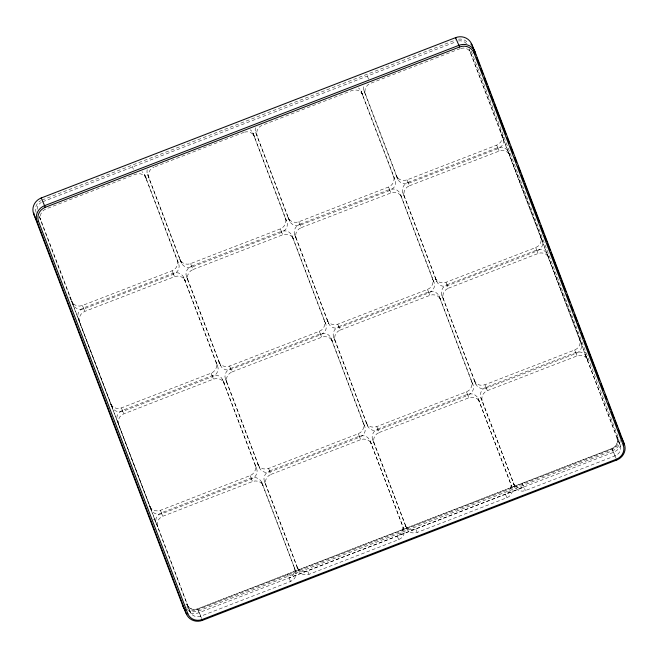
<?xml version="1.0" encoding="UTF-8"?>
<svg xmlns="http://www.w3.org/2000/svg" width="658" height="658" viewBox="0 0 658 658"><rect width="100%" height="100%" fill="white"/><g stroke="black" fill="none" stroke-linecap="round" stroke-linejoin="round"><path stroke-width="0.49" stroke-dasharray="3.29 2.47" d="M42.005 200.057L456.315 39.727M42.663 201.735L456.027 41.767M155.008 166.729L243.781 132.381M460.172 48.634L370.454 83.36A8.488 8.019 -23.8 0 0 365.387 93.913L397.712 178.853A8.488 8.019 -23.8 0 0 408.478 183.286L498.205 148.568A8.488 8.019 -23.8 0 0 503.271 138.007L469.351 49.449M39.422 217.058L190.063 611.743A8.488 8.019 -23.8 0 0 200.83 616.176L290.556 581.45A8.488 8.019 -23.8 0 0 295.623 570.897L261.794 482.553A8.488 8.019 -23.8 0 0 251.019 478.119L161.3 512.845A8.488 8.019 -23.8 0 0 156.234 523.398L71.615 301.06A8.488 8.019 -23.8 0 0 82.39 305.493L172.108 270.767A8.488 8.019 -23.8 0 0 177.175 260.214L144.85 175.275A8.488 8.019 -23.8 0 0 141.996 171.672M147.219 169.649A8.488 8.019 -23.8 0 0 147.491 174.255L179.815 259.186A8.488 8.019 -23.8 0 0 190.581 263.619L280.308 228.902A8.488 8.019 -23.8 0 0 285.375 218.341L253.05 133.401A8.488 8.019 -23.8 0 0 250.196 129.799M255.419 127.784A8.488 8.019 -23.8 0 0 255.682 132.381L288.015 217.321A8.488 8.019 -23.8 0 0 298.781 221.754L388.508 187.028A8.488 8.019 -23.8 0 0 393.566 176.467L361.242 91.536A8.488 8.019 -23.8 0 0 358.396 87.933M363.455 86.724A8.488 8.019 -23.8 0 0 363.882 90.508L396.206 175.447A8.488 8.019 -23.8 0 0 406.981 179.881L496.7 145.155A8.488 8.019 -23.8 0 0 501.766 134.602L586.385 356.94A8.488 8.019 -23.8 0 0 575.61 352.507L485.892 387.233A8.488 8.019 -23.8 0 0 480.825 397.786L514.655 486.13A8.488 8.019 -23.8 0 0 525.421 490.564L615.148 455.846A8.488 8.019 -23.8 0 0 620.206 445.285L584.691 353.107A1.415 0.469 -20.8 0 1 585.826 352.17M112.099 406.891L78.269 318.546A8.488 8.019 -23.8 0 1 83.336 307.993L173.062 273.267A8.488 8.019 -23.8 0 1 183.829 277.701L217.658 366.045A8.488 8.019 -23.8 0 1 212.592 376.598L122.873 411.324A8.488 8.019 -23.8 0 1 112.099 406.891L110.602 403.486A8.488 8.019 -23.8 0 0 121.368 407.919L211.095 373.193A8.488 8.019 -23.8 0 0 216.153 362.64L183.829 277.701M191.536 266.12L281.262 231.394A8.488 8.019 -23.8 0 1 292.029 235.827L325.858 324.172A8.488 8.019 -23.8 0 1 320.791 334.733L231.065 369.451A8.488 8.019 -23.8 0 1 220.298 365.026L186.469 276.681A8.488 8.019 -23.8 0 1 191.536 266.12L193.041 269.525A8.488 8.019 -23.8 0 0 187.974 280.086L220.298 365.026M299.735 224.246L389.454 189.529A8.488 8.019 -23.8 0 1 400.228 193.962L434.05 282.307A8.488 8.019 -23.8 0 1 428.991 292.859L339.265 327.585A8.488 8.019 -23.8 0 1 328.498 323.152L294.669 234.807A8.488 8.019 -23.8 0 1 299.735 224.246L301.232 227.652A8.488 8.019 -23.8 0 0 296.166 238.212L328.498 323.152M407.927 182.381L497.654 147.655A8.488 8.019 -23.8 0 1 508.42 152.088L542.25 240.433A8.488 8.019 -23.8 0 1 537.183 250.994L447.456 285.712A8.488 8.019 -23.8 0 1 436.69 281.279L402.861 192.934A8.488 8.019 -23.8 0 1 407.927 182.381L409.432 185.786A8.488 8.019 -23.8 0 0 404.366 196.347L436.69 281.279M69.049 297.128A1.415 0.469 -20.8 0 1 69.929 297.227L73.12 304.465A8.488 8.019 -23.8 0 0 83.887 308.898L173.613 274.172A8.488 8.019 -23.8 0 0 178.68 263.619L144.85 175.275M179.815 259.186L181.32 262.6A8.488 8.019 -23.8 0 0 192.087 267.025L281.813 232.307A8.488 8.019 -23.8 0 0 286.872 221.746L253.05 133.401M288.015 217.321L289.512 220.726A8.488 8.019 -23.8 0 0 300.287 225.159L390.005 190.433A8.488 8.019 -23.8 0 0 395.071 179.881L361.242 91.536M79.774 321.951A8.488 8.019 -23.8 0 1 84.841 311.399L174.567 276.673A8.488 8.019 -23.8 0 1 185.334 281.106M193.041 269.525L282.759 234.807A8.488 8.019 -23.8 0 1 293.534 239.232M301.232 227.652L390.959 192.934A8.488 8.019 -23.8 0 1 401.725 197.367M409.432 185.786L499.159 151.06A8.488 8.019 -23.8 0 1 509.925 155.494M218.793 361.612A8.488 8.019 -23.8 0 0 229.568 366.045L319.286 331.328A8.488 8.019 -23.8 0 0 324.353 320.767L292.029 235.827M326.993 319.747A8.488 8.019 -23.8 0 0 337.76 324.18L427.486 289.454A8.488 8.019 -23.8 0 0 432.553 278.893L400.228 193.962M435.185 277.873A8.488 8.019 -23.8 0 0 445.96 282.307L535.686 247.581A8.488 8.019 -23.8 0 0 540.744 237.028L542.25 240.433M151.077 509.317L117.256 420.972A8.488 8.019 -23.8 0 1 122.314 410.419L212.041 375.693A8.488 8.019 -23.8 0 1 222.815 380.127L256.636 468.471A8.488 8.019 -23.8 0 1 251.578 479.024L161.852 513.75A8.488 8.019 -23.8 0 1 151.077 509.317L149.58 505.912A8.488 8.019 -23.8 0 0 160.346 510.345L250.073 475.619A8.488 8.019 -23.8 0 0 255.139 465.066L222.815 380.127M230.514 368.546L320.24 333.82A8.488 8.019 -23.8 0 1 331.007 338.253L364.836 426.598A8.488 8.019 -23.8 0 1 359.77 437.159L270.043 471.876A8.488 8.019 -23.8 0 1 259.277 467.451L225.447 379.107A8.488 8.019 -23.8 0 1 230.514 368.546L232.019 371.951A8.488 8.019 -23.8 0 0 226.952 382.512L259.277 467.451M338.714 326.672L428.432 291.955A8.488 8.019 -23.8 0 1 439.207 296.388L473.036 384.733A8.488 8.019 -23.8 0 1 467.97 395.285L378.243 430.011A8.488 8.019 -23.8 0 1 367.477 425.578L333.647 337.233A8.488 8.019 -23.8 0 1 338.714 326.672L340.211 330.077A8.488 8.019 -23.8 0 0 335.152 340.638L367.477 425.578M446.905 284.807L536.632 250.081A8.488 8.019 -23.8 0 1 547.398 254.514L581.228 342.859A8.488 8.019 -23.8 0 1 576.161 353.42L486.443 388.138A8.488 8.019 -23.8 0 1 475.668 383.704L441.847 295.36A8.488 8.019 -23.8 0 1 446.905 284.807L448.411 288.212A8.488 8.019 -23.8 0 0 443.344 298.773L475.668 383.704M118.753 424.377A8.488 8.019 -23.8 0 1 123.819 413.824L213.546 379.098A8.488 8.019 -23.8 0 1 224.312 383.532M232.019 371.951L321.737 337.233A8.488 8.019 -23.8 0 1 332.512 341.658M340.211 330.077L429.937 295.36A8.488 8.019 -23.8 0 1 440.704 299.793M448.411 288.212L538.137 253.486A8.488 8.019 -23.8 0 1 548.904 257.92M257.772 464.038A8.488 8.019 -23.8 0 0 268.546 468.471L358.265 433.754A8.488 8.019 -23.8 0 0 363.331 423.193L331.007 338.253M365.971 422.173A8.488 8.019 -23.8 0 0 376.738 426.606L466.464 391.88A8.488 8.019 -23.8 0 0 471.531 381.319L439.207 296.388M474.171 380.299A8.488 8.019 -23.8 0 0 484.938 384.733L574.664 350.007A8.488 8.019 -23.8 0 0 579.731 339.454L581.228 342.859M269.492 470.972L359.219 436.246A8.488 8.019 -23.8 0 1 369.985 440.679L403.815 529.024A8.488 8.019 -23.8 0 1 398.748 539.585L309.03 574.302A8.488 8.019 -23.8 0 1 298.255 569.877L264.434 481.533A8.488 8.019 -23.8 0 1 269.492 470.972L270.997 474.377A8.488 8.019 -23.8 0 0 265.931 484.938L298.255 569.877M377.692 429.098L467.419 394.381A8.488 8.019 -23.8 0 1 478.185 398.814L512.014 487.159A8.488 8.019 -23.8 0 1 506.948 497.711L417.221 532.437A8.488 8.019 -23.8 0 1 406.455 528.004L372.625 439.659A8.488 8.019 -23.8 0 1 377.692 429.098L379.197 432.503A8.488 8.019 -23.8 0 0 374.131 443.064L406.455 528.004M190.063 611.743L157.739 526.803A8.488 8.019 -23.8 0 1 162.797 516.25L252.524 481.524A8.488 8.019 -23.8 0 1 263.29 485.958M270.997 474.377L360.724 439.659A8.488 8.019 -23.8 0 1 371.49 444.084M379.197 432.503L468.915 397.786A8.488 8.019 -23.8 0 1 479.69 402.219M514.655 486.13L482.33 401.199A8.488 8.019 -23.8 0 1 487.389 390.638L577.115 355.912A8.488 8.019 -23.8 0 1 587.882 360.345M186.749 607.013A9.903 9.352 -23.8 0 0 197.926 609.76L612.244 449.43A9.903 9.352 -23.8 0 0 618.15 437.109L471.062 50.617M187.357 609.547A11.318 10.693 -23.8 0 0 198.403 611.011L612.713 450.681A11.318 10.693 -23.8 0 0 620.124 439.725M185.86 604.431A1.415 0.469 -20.8 0 1 186.872 604.505L188.476 607.046L187.958 606.454C190.277 609.341 194.217 610.188 197.606 608.864L611.915 448.534C616.003 447.086 618.66 442.192 617.015 438.047L469.121 49.424M522.205 483.268L525.421 490.564M470.412 51.859L470.659 52.41M187.16 605.171L187.398 605.714M503.271 138.007L500.08 130.769A1.415 0.469 -20.8 0 1 501.207 129.832M496.7 145.155L498.205 148.568M497.654 147.655L499.159 151.06M535.686 247.581L537.183 250.994M536.632 250.081L538.137 253.486M618.15 437.109A1.415 0.469 -20.8 0 0 617.015 438.047L620.206 445.285M574.664 350.007L576.161 353.42M575.61 352.507L577.115 355.912M615.148 455.846L611.94 448.575L612.244 449.43M616.011 458.313L612.713 450.681M368.612 79.19L366.596 74.444M406.981 179.881L408.478 183.286M363.882 90.508L365.387 93.913M445.96 282.307L447.456 285.712M396.206 175.447L397.712 178.853M402.861 192.934L404.366 196.347M393.566 176.467L395.071 179.881M484.938 384.733L486.443 388.138M485.892 387.233L487.389 390.638M441.847 295.36L443.344 298.773M432.553 278.893L434.05 282.307M388.508 187.028L390.005 190.433M389.454 189.529L390.959 192.934M480.825 397.786L482.33 401.199M471.531 381.319L473.036 384.733M427.486 289.454L428.991 292.859M428.432 291.955L429.937 295.36M478.185 398.814L512.014 487.159M466.464 391.88L467.97 395.285M467.419 394.381L468.915 397.786M506.948 497.711L505.443 494.306A8.488 8.019 -23.8 0 0 510.509 483.745M298.781 221.754L300.287 225.159M255.682 132.381L289.512 220.726M337.76 324.18L339.265 327.585M294.669 234.807L296.166 238.212L295.532 236.23L295.944 237.53M285.375 218.341L286.872 221.746M376.738 426.606L378.243 430.011M333.647 337.233L335.152 340.638M324.353 320.767L325.858 324.172M417.221 532.437L415.724 529.032A8.488 8.019 -23.8 0 1 404.95 524.599M280.308 228.902L281.813 232.307M281.262 231.394L282.759 234.807M372.625 439.659L374.131 443.064M363.331 423.193L364.836 426.598M319.286 331.328L320.791 334.733M320.24 333.82L321.737 337.233M369.985 440.679L403.815 529.024M358.265 433.754L359.77 437.159M359.219 436.246L360.724 439.659M398.748 539.585L397.251 536.18A8.488 8.019 -23.8 0 0 402.318 525.619M190.581 263.619L192.087 267.025M147.491 174.255L181.32 262.6M229.568 366.045L231.065 369.451M186.469 276.681L187.974 280.086L187.333 278.104L187.744 279.395M177.175 260.214L178.68 263.619M268.546 468.471L270.043 471.876M133.409 169.312L131.732 165.331M225.447 379.107L226.952 382.512L226.319 380.53L226.73 381.821M216.153 362.64L217.658 366.045M309.03 574.302L307.525 570.897A8.488 8.019 -23.8 0 1 296.758 566.464M172.108 270.767L173.613 274.172M173.062 273.267L174.567 276.673M264.434 481.533L265.931 484.938M255.139 465.066L256.636 468.471M211.095 373.193L212.592 376.598M212.041 375.693L213.546 379.098M261.794 482.553L295.623 570.897M250.073 475.619L251.578 479.024M251.019 478.119L252.524 481.524M290.556 581.45L287.349 574.179L287.653 575.043M82.39 305.493L83.887 308.898M83.336 307.993L84.841 311.399M39.291 216.12L73.12 304.465M121.368 407.919L122.873 411.324M122.314 410.419L123.819 413.824M160.346 510.345L161.852 513.75M161.3 512.845L162.797 516.25M200.83 616.176L197.622 608.905L197.926 609.76M201.693 618.643L198.403 611.011M157.739 526.803L154.54 519.565A1.415 0.469 -20.8 0 0 153.034 519.655M189.529 610.542L190.351 612.409M508.132 151.43L508.675 152.656M547.111 253.856L547.653 255.082M586.097 356.282L586.632 357.508M360.954 90.87L361.497 92.104M397.457 178.285L398 179.519M436.443 280.711L436.978 281.945M438.919 295.722L439.454 296.955M475.421 383.137L475.956 384.371M477.897 398.148L478.432 399.381M514.4 485.563L514.943 486.797M252.762 132.743L253.297 133.969M289.265 220.159L289.8 221.384M291.741 235.169L292.275 236.395M328.243 322.584L328.786 323.81M330.719 337.595L331.262 338.821M367.222 425.01L367.764 426.236M406.208 527.436L406.743 528.662M144.563 174.609L145.097 175.842M181.065 262.032L181.608 263.258M183.541 277.034L184.084 278.268M220.043 364.458L220.586 365.684M222.519 379.46L223.062 380.694M259.03 466.884L259.565 468.109M261.506 481.886L262.04 483.12M298.008 569.31L298.543 570.535M72.873 303.897L73.408 305.131M111.852 406.323L112.386 407.557M150.83 508.749L151.373 509.983M522.518 484.148L522.213 483.334M294.118 567.492A8.488 8.019 -23.8 0 1 289.051 578.045L523.916 487.159A8.488 8.019 -23.8 0 1 513.15 482.725M146.356 178.68A8.488 8.019 -23.8 0 0 135.581 174.247L45.863 208.973A8.488 8.019 -23.8 0 0 40.796 219.525M244.505 132.135A8.488 8.019 -23.8 0 1 254.547 136.806M148.996 177.66A8.488 8.019 -23.8 0 1 154.054 167.099M362.747 94.941A8.488 8.019 -23.8 0 0 351.981 90.508L262.254 125.226A8.488 8.019 -23.8 0 0 257.188 135.787M460.896 48.396A8.488 8.019 -23.8 0 1 470.947 53.068M36.091 212.378A9.903 9.352 -23.8 0 1 40.664 200.69M621.02 444.627A12.732 12.025 -23.8 0 1 613.379 452.35L199.061 612.68A12.732 12.025 -23.8 0 1 189.414 612.639M186.872 604.505A8.488 8.019 -23.8 0 0 197.639 608.938L611.956 448.608A8.488 8.019 -23.8 0 0 617.015 438.047M37.111 209.318A8.488 8.019 -23.8 0 1 41.273 202.417M458.47 40.969A8.488 8.019 -23.8 0 1 466.662 43.889M458.462 39.151A9.903 9.352 -23.8 0 1 468.282 43.634M509.637 154.836L509.021 153.61L509.637 154.836M548.616 257.262L547.999 256.036L548.616 257.262M587.594 359.687L586.985 358.462L587.594 359.687M362.459 94.275L361.842 93.058L362.459 94.275M397.111 177.331L396.461 176.015L397.111 177.331M401.438 196.701L400.829 195.484L401.438 196.701M436.09 279.757L435.44 278.441L436.09 279.757M440.416 299.127L439.807 297.909L440.416 299.127M475.068 382.183L474.418 380.867L475.068 382.183M479.402 401.553L478.785 400.335L479.402 401.553M514.054 484.609L513.396 483.293L514.054 484.609M254.259 136.148L253.651 134.931L254.259 136.148M288.911 219.196L288.262 217.888L288.911 219.196M293.238 238.574L292.629 237.357L293.238 238.574M327.89 321.622L327.281 320.405L327.89 321.622M332.224 341L331.607 339.783L332.224 341M366.876 424.048L366.226 422.74L366.876 424.048M371.202 443.426L370.586 442.209L371.202 443.426M405.854 526.474L405.205 525.166L405.854 526.474M146.068 178.014L145.451 176.796L146.068 178.014M180.72 261.07L180.062 259.754L180.72 261.07M185.046 280.44L184.429 279.222L185.046 280.44M219.698 363.496L219.048 362.18L219.698 363.496M224.024 382.874L223.416 381.648L224.024 382.874M258.676 465.922L258.026 464.606L258.676 465.922M263.003 485.3L262.394 484.074L263.003 485.3M297.655 568.347L297.005 567.031L297.655 568.347M72.52 302.943L71.87 301.627L72.52 302.943M111.498 405.369L110.848 404.053L111.498 405.369M150.476 507.795L149.827 506.479L150.476 507.795"/><path stroke-width="0.99" d="M187.801 613.618L38.534 221.401A11.318 10.693 -23.8 0 1 45.287 207.319L459.597 46.989A11.318 10.693 -23.8 0 1 473.957 52.895L623.225 445.112A11.318 10.693 -23.8 0 1 616.472 459.194L202.154 619.523A11.318 10.693 -23.8 0 1 187.801 613.618A1.415 0.469 -20.8 0 1 186.288 613.7L182.908 606.034L33.64 213.825A12.732 12.025 -23.8 0 1 41.24 197.984L455.558 37.654A12.732 12.025 -23.8 0 1 471.712 44.3L475.092 51.966L624.36 444.175A12.732 12.025 -23.8 0 1 616.76 460.016L202.442 620.346A12.732 12.025 -23.8 0 1 186.288 613.7L37.021 221.483L33.64 213.825A1.415 0.469 -20.8 0 1 34.191 213.167M202.458 620.379L202.154 619.523M616.768 460.008L616.472 459.194M475.726 54.844L471.712 44.3A1.415 0.469 -20.8 0 0 470.832 44.193M476.82 57.723L479.74 65.397M480.834 68.276L483.021 74.025M484.485 77.858L487.035 84.578M487.767 86.494L490.325 93.206M491.049 95.122L493.607 101.834M494.339 103.75L506.018 134.438M507.112 137.316L509.3 143.074M510.756 146.907L513.314 153.618M514.778 157.459L516.596 162.255M518.06 166.087L520.61 172.799M521.342 174.715L523.9 181.427M524.632 183.352L527.181 190.063M527.913 191.98L539.593 222.667M540.687 225.546L543.607 233.212M544.339 235.128L546.888 241.848M547.62 243.764L550.178 250.476M550.902 252.392L560.756 278.285M561.488 280.201L565.864 291.708M566.966 294.587L569.886 302.261M570.98 305.139L573.167 310.889M574.623 314.73L577.181 321.441M577.913 323.358L580.463 330.069M581.195 331.986L583.753 338.697M584.477 340.622L599.446 379.937M600.902 383.77L603.46 390.482M604.916 394.323L606.742 399.118M608.206 402.951L610.756 409.663M611.488 411.579L614.046 418.291M614.769 420.215L617.327 426.927M618.059 428.843L620.609 435.555M459.597 46.989L455.542 37.621L455.723 38.148M45.287 207.319L41.224 197.951L41.405 198.477M623.225 445.112A1.415 0.469 -20.8 0 0 624.36 444.175L620.979 436.517A1.415 0.469 -20.8 0 0 620.815 436.394M473.957 52.895A1.415 0.469 -20.8 0 0 475.092 51.966A12.732 12.025 -23.8 0 0 458.939 45.32L44.621 205.65A12.732 12.025 -23.8 0 0 37.021 221.483A1.415 0.469 -20.8 0 0 38.534 221.401M185.317 609.851A12.732 12.025 -23.8 0 1 182.908 606.034A1.415 0.469 -20.8 0 1 183.253 605.516"/></g></svg>
